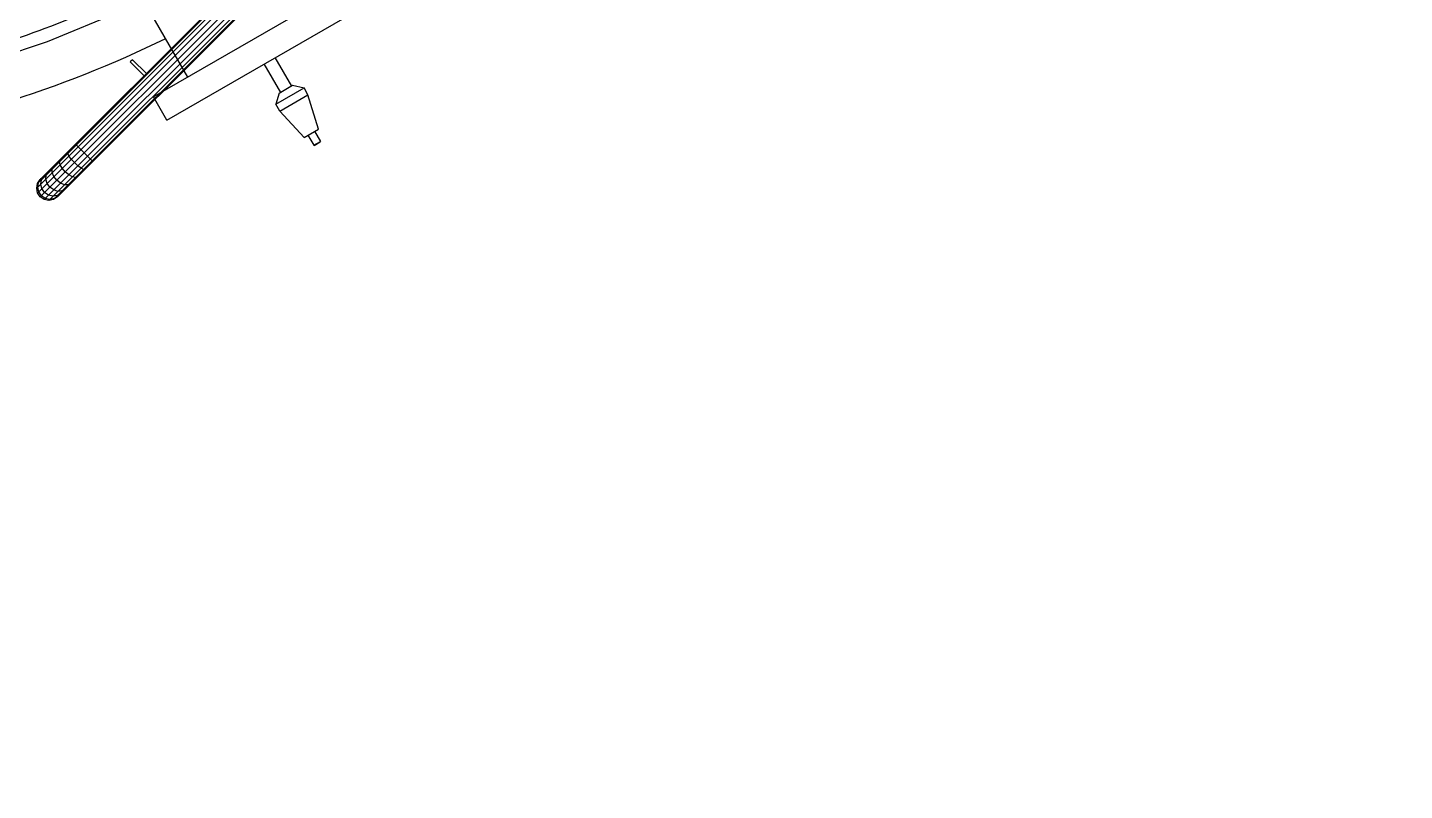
# Model space of a CAD drawing. Header units: metres. Extents: x 0 to 63075, y 0 to 44550.
# Drawn here: x 54203.9 to 54617.4, y 38477.8 to 38707 of the extents above; entities that cross this region are included whole.
import ezdxf

# ---------------------------------------------------------------- set-up
doc = ezdxf.new("R2010")
doc.units = ezdxf.units.M
doc.header["$LTSCALE"] = 75
for name, color, linetype in [('GSB', 7, 'Continuous'), ('ML6', 1, 'Continuous'), ('SDM', 7, 'Continuous'), ('SL1', 8, 'Continuous')]:
    doc.layers.add(name, color=color, linetype=linetype)
doc.styles.add('ROMANS', font='ROMANS.SHX')
doc.dimstyles.new('75___1-75', dxfattribs={"dimscale": 75, "dimtxt": 2.5, "dimasz": 2, "dimexe": 1.5, "dimexo": 1, "dimgap": 0.5, "dimtad": 1, "dimdec": 0, "dimzin": 12, "dimtxsty": 'ROMANS', "dimcen": 0, "dimclrd": 256, "dimclre": 256, "dimclrt": 3, "dimazin": 3, "dimtfac": 1, "dimtdec": 0, "dimtmove": 0, "dimatfit": 0, "dimfxl": 1, "dimlwd": -1, "dimlwe": -1, "dimarcsym": 0})

# ---------------------------------------------------------------- blocks, each defined once
blk = doc.blocks.new('A$C6bae614f')
at = {"layer": 'SL1'}
for p, q in [((375139.4, 32246.5), (376577.4, 33684.3)), ((376584, 33677.7), (375142.6, 32236.4)), ((375144.3, 32272.7), (376566.7, 33695)), ((375144.9, 32270.6), (376568, 33693.6)), ((375153.5, 32271.7), (376571.8, 33689.9)), ((376590.6, 33671.1), (375159.1, 32239.7)), ((375161.9, 32231.3), (376596.2, 33665.5)), ((375176.8, 32238.7), (376599.9, 33661.8)), ((375178.8, 32238.2), (376601.2, 33660.4)), ((375437.9, 32476), (375302.7, 32710.1)), ((375791.3, 32680), (375369, 32436.2)), ((375395.7, 32390), (375818, 32633.8)), ((375304.7, 32607.5), (375156.3, 32546.1)), ((375156.3, 32546.1), (375003.9, 32495.4)), ((375611.9, 32514.8), (375644.7, 32457.9)), ((375327.1, 32510.7), (375322.6, 32506.2)), ((375322.6, 32506.2), (375350.2, 32478.5)), ((375354.7, 32483), (375327.1, 32510.7)), ((375589.9, 32502.1), (375622.7, 32445.2)), ((375395.7, 32390), (375369, 32436.2)), ((375613.3, 32421.4), (375670.1, 32454.2)), ((375620.2, 32443.8), (375613.3, 32421.4)), ((375620.2, 32443.8), (375647.2, 32459.4)), ((375621.5, 32407.8), (375677.7, 32440.3)), ((375647.2, 32459.4), (375670.1, 32454.2)), ((375677.7, 32440.3), (375670.1, 32454.2)), ((375699.1, 32371.9), (375677.7, 32440.3)), ((375621.5, 32407.8), (375613.3, 32421.4)), ((375670, 32355.1), (375621.5, 32407.8)), ((375670, 32355.1), (375699.1, 32371.9)), ((375677.8, 32359.7), (375689.4, 32339.4)), ((375691.2, 32367.4), (375703, 32347.3)), ((375197.4, 32323.1), (375197.5, 32325.9)), ((375199.9, 32318.1), (375197.4, 32323.1)), ((375214.6, 32340.3), (375213.3, 32341.6)), ((375218.3, 32336.5), (375214.6, 32340.3)), ((375237.1, 32317.7), (375218.3, 32336.5)), ((375689.4, 32339.4), (375703, 32347.3)), ((375690.5, 32339.3), (375689.4, 32339.4)), ((375690.5, 32339.3), (375702.5, 32346.3)), ((375702.5, 32346.3), (375703, 32347.3)), ((375166.4, 32292.1), (375169.2, 32297.5)), ((375181, 32306.7), (375182.6, 32310.9)), ((375182.4, 32300.6), (375181, 32306.7)), ((375186.3, 32293.4), (375182.4, 32300.6)), ((375204.6, 32311.7), (375199.9, 32318.1)), ((375211, 32304.8), (375204.6, 32311.7)), ((375217.9, 32298.5), (375211, 32304.8)), ((375224.3, 32293.7), (375217.9, 32298.5)), ((375246.5, 32308.4), (375237.1, 32317.7)), ((375247.8, 32307.1), (375246.5, 32308.4)), ((375137.3, 32263), (375142.6, 32270.9)), ((375139.2, 32264.9), (375144.3, 32272.7)), ((375139.2, 32264.9), (375144.9, 32270.6)), ((375144.3, 32272.7), (375142.6, 32270.9)), ((375143.6, 32261.8), (375153.5, 32271.7)), ((375143.6, 32261.8), (375144.9, 32270.6)), ((375144.9, 32270.6), (375149.6, 32277.9)), ((375153.5, 32271.7), (375154.1, 32279.8)), ((375156.2, 32263.2), (375153.5, 32271.7)), ((375154.1, 32279.8), (375158, 32286.3)), ((375166.6, 32284.9), (375166.4, 32292.1)), ((375169.9, 32276.9), (375166.6, 32284.9)), ((375175.7, 32269.5), (375169.9, 32276.9)), ((375183.1, 32263.7), (375175.7, 32269.5)), ((375192.4, 32286.2), (375186.3, 32293.4)), ((375199.5, 32280.1), (375192.4, 32286.2)), ((375206.8, 32276.2), (375199.5, 32280.1)), ((375212.9, 32274.9), (375206.8, 32276.2)), ((375217.1, 32276.4), (375212.9, 32274.9)), ((375229.3, 32291.2), (375224.3, 32293.7)), ((375232, 32291.4), (375229.3, 32291.2)), ((375135.4, 32253.6), (375137.3, 32263)), ((375143.6, 32261.8), (375135.4, 32253.6)), ((375137.3, 32244.3), (375135.4, 32253.6)), ((375139.2, 32264.9), (375137.3, 32263)), ((375139.4, 32246.5), (375137.3, 32244.3)), ((375142.6, 32236.4), (375137.3, 32244.3)), ((375137.5, 32255.7), (375139.2, 32264.9)), ((375139.4, 32246.5), (375137.5, 32255.7)), ((375144.8, 32238.6), (375139.4, 32246.5)), ((375145.9, 32252.9), (375143.6, 32261.8)), ((375151.3, 32245.1), (375145.9, 32252.9)), ((375159.1, 32239.7), (375151.3, 32245.1)), ((375159.1, 32239.7), (375152.7, 32233.3)), ((375161.8, 32255.6), (375156.2, 32263.2)), ((375168, 32237.4), (375159.1, 32239.7)), ((375169.4, 32250), (375161.8, 32255.6)), ((375177.9, 32247.3), (375169.4, 32250)), ((375184.1, 32243.4), (375176.8, 32238.7)), ((375186, 32248), (375177.9, 32247.3)), ((375191, 32260.5), (375183.1, 32263.7)), ((375192.5, 32251.8), (375186, 32248)), ((375198.3, 32260.2), (375191, 32260.5)), ((375203.7, 32263), (375198.3, 32260.2)), ((375150.5, 32231.1), (375142.6, 32236.4)), ((375152.7, 32233.3), (375144.8, 32238.6)), ((375152.7, 32233.3), (375150.5, 32231.1)), ((375159.8, 32229.2), (375150.5, 32231.1)), ((375161.9, 32231.3), (375152.7, 32233.3)), ((375161.9, 32231.3), (375159.8, 32229.2)), ((375169.2, 32231.1), (375159.8, 32229.2)), ((375171.1, 32233), (375161.9, 32231.3)), ((375176.8, 32238.7), (375168, 32237.4)), ((375177.1, 32236.4), (375169.2, 32231.1)), ((375171.1, 32233), (375169.2, 32231.1)), ((375171.1, 32233), (375176.8, 32238.7)), ((375178.8, 32238.2), (375171.1, 32233)), ((375177.1, 32236.4), (375178.8, 32238.2))]:
    blk.add_line(p, q, dxfattribs=at)
for radius in [2150, 2140.5]:
    blk.add_circle((374370.1, 34654.2), radius, dxfattribs=at)
for radius, start, end in [(2150, 181.1828, 357.3322), (2222.8, 285.4353, 295.7588), (2337.1, 287.3367, 295.9664)]:
    blk.add_arc((374370.1, 34654.2), radius, start, end, dxfattribs=at)
blk = doc.blocks.new('zw$15D4')
at = {"layer": 'ML6', "xscale": 0.2502808837766805, "yscale": 0.2502808837766805, "zscale": 0.2502808837766805}
blk.add_blockref('A$C6bae614f', (-85544.74, -3177.34), dxfattribs=at)

msp = doc.modelspace()

# ---------------------------------------------------------------- block references
at = {"layer": 'GSB', "xscale": 0.6000000000000068, "yscale": 0.6000000000000068, "zscale": 0.6000000000000068}
msp.add_blockref('zw$15D4', (49200, 35721.63), dxfattribs=at)

# ---------------------------------------------------------------- leaders
at = {"layer": 'SDM'}
msp.add_leader([(52766.71, 37891.88), (59453.13, 42438.72), (62243.43, 42438.72)], dimstyle='75___1-75', override={"dimtad": 0}, dxfattribs=at)

doc.saveas('drawing.dxf')
